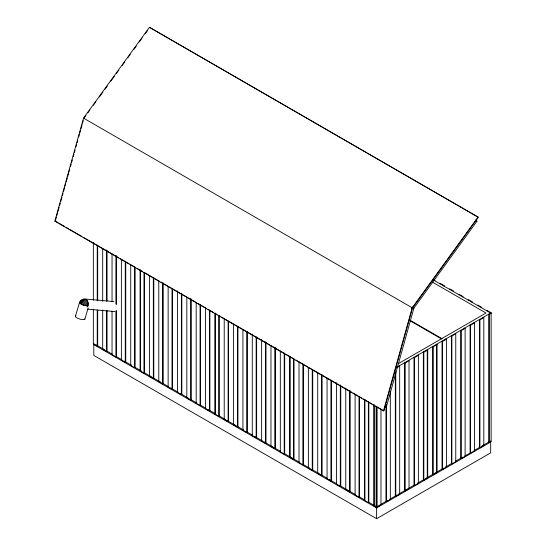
<?xml version="1.0" encoding="UTF-8"?>
<svg xmlns="http://www.w3.org/2000/svg" width="546" height="546" viewBox="0 0 546 546"><rect width="100%" height="100%" fill="white"/><g stroke="black" fill="none" stroke-linecap="round" stroke-linejoin="round"><path stroke-width="0.82" d="M87.203 307.016A4.955 3.911 -84.9 0 0 87.776 305.917C90.274 299.925 82.733 296.014 79.62 302.286L75.498 315.984M85.913 115.506L83.92 118.25L83.531 118.127L412.537 307.978L383.913 410.831L383.476 410.892L54.859 221.164L83.531 118.127L149.433 27.3L478.05 217.028L478.316 217.315L411.957 308.777L411.691 308.483L478.05 217.028M56.436 217.021L55.296 221.103L54.859 221.164M56.886 215.39L57.569 212.94M58.026 211.309L59.159 207.227M59.616 205.596L60.299 203.146M60.749 201.515L61.889 197.434M62.34 195.802L63.022 193.352M63.479 191.721L64.612 187.64M65.07 186.002L65.745 183.558M66.203 181.92L67.335 177.839M67.793 176.208L68.475 173.758M68.926 172.126L69.608 169.676M70.516 166.414L71.198 163.964M71.656 162.333L72.338 159.882M73.246 156.62L73.922 154.17M74.379 152.539L75.061 150.089M75.969 146.826L76.652 144.376M77.102 142.745L77.785 140.295M78.692 137.026L79.375 134.575M79.832 132.944L80.515 130.494M80.965 128.863L82.105 124.781M82.555 123.15L83.238 120.7M383.476 410.892L412.148 307.848M475.853 219.956L476.979 221.185L413.875 308.169L386.411 406.845L384.937 407.05M88.5 305.767A4.955 1.529 16.7 0 1 87.776 305.917L83.231 305.159L79.723 303.132L79.62 302.286L82.112 299.877M84.807 319.192L88.199 307.91M81.34 300.764L80.767 301.863L80.05 302.013M87.906 112.756L89.899 110.012M93.386 105.201L95.878 101.768M99.365 96.963L102.853 92.151M104.846 89.407L107.344 85.975M110.831 81.163L114.319 76.358M116.312 73.608L118.803 70.175M122.29 65.363L124.781 61.93M127.771 57.808L130.262 54.375M133.75 49.57L136.241 46.137M139.23 42.015L142.219 37.892M145.216 33.77L147.707 30.337M79.511 302.668L83.033 299.263M79.723 303.132L84.036 298.969M80.242 303.651L85.06 299.003L113.902 301.576M81.04 304.19L86.029 299.372M82.057 304.702L86.875 300.047M83.231 305.159L87.544 300.989M84.466 305.535L87.995 302.129M85.695 305.794L88.186 303.385M86.821 305.924L88.111 304.675M93.339 309.166L93.339 343.816L93.81 343.55L93.81 355.426L376.61 518.7L490.67 452.852L490.67 440.977L491.141 441.243L491.141 312.783L487.244 310.531L486.773 310.804M93.339 343.816L97.236 346.068L97.7 345.795L97.7 309.978M102.689 309.985L102.689 349.215L106.579 351.467L107.05 351.194L107.05 310.258M112.039 311.118L112.039 354.613L115.929 356.859L116.4 356.593L116.4 310.538M121.383 259.377L121.383 360.012L121.854 359.739M121.383 360.012L125.28 362.257L125.751 361.991L125.751 262.21M130.733 264.776L130.733 365.41L131.204 365.137M130.733 365.41L134.63 367.656L135.094 367.39L135.094 267.608M140.083 270.174L140.083 370.809L140.554 370.536L140.554 269.901M140.083 370.809L143.98 373.055L144.444 372.782L144.444 273.007M149.433 275.573L149.433 376.201L149.897 375.935M149.433 376.201L153.33 378.453L153.795 378.18L153.795 278.399M158.784 280.965L158.784 381.599L159.248 381.333M158.784 381.599L162.674 383.852L163.145 383.579L163.145 282.944M168.134 286.363L168.134 386.998L168.598 386.732M168.134 386.998L172.024 389.25L172.495 388.977L172.495 288.343M177.477 290.909L177.477 392.397L177.948 392.124M177.477 392.397L181.374 394.642L181.838 394.376L181.838 293.741M186.828 297.16L186.828 397.795L190.725 400.041L191.189 399.774L191.189 299.14M196.178 302.559L196.178 403.194L200.075 405.439L200.539 405.173L200.539 304.538M205.528 307.958L205.528 408.592L205.992 408.319M434.575 280.664L435.046 280.398L433.742 279.648M205.528 408.592L209.418 410.838L209.889 410.565L209.889 310.79M440.028 283.811L440.499 283.545L444.389 285.79L443.925 286.063M214.878 313.356L214.878 413.984L215.342 413.718L215.342 313.083M214.878 413.984L218.769 416.236L219.239 415.963L219.239 316.182M449.378 289.209L449.849 288.943L453.74 291.189L453.276 291.462M224.222 318.748L224.222 419.383L224.693 419.116M224.222 419.383L228.119 421.635L228.59 421.362L228.59 321.58M458.729 294.608L459.193 294.342L463.09 296.587L462.626 296.86M233.572 324.147L233.572 424.781L234.043 424.515M233.572 424.781L237.469 427.033L237.933 426.76L237.933 326.126M468.079 300.007L468.543 299.734L472.44 301.986L471.969 302.252M242.922 329.545L242.922 430.18L243.393 429.907M242.922 430.18L246.819 432.425L247.283 432.159L247.283 331.524M477.429 305.405L477.893 305.132L481.79 307.384L481.319 307.651M252.272 334.091L252.272 435.578L252.737 435.305M252.272 435.578L256.163 437.824L256.634 437.558L256.634 336.923M398.635 363.486L485.995 313.049L432.139 281.954M397.215 367.008L491.141 312.783M261.623 339.489L261.623 440.977L265.513 443.222L265.984 442.956L265.984 342.322M396.43 368.004L399.672 366.127L399.672 494.048L395.775 496.3L395.311 496.027L395.311 374.078M405.125 362.981L409.022 360.729L409.022 488.656L405.125 490.902L404.661 490.636L404.661 362.708L405.125 362.981L405.125 490.902M414.475 357.582L418.373 355.33L418.373 483.258L414.475 485.503L414.011 485.237L414.011 357.309L414.475 357.582L414.475 485.503M423.826 352.184L427.723 349.931L427.723 477.859L423.826 480.105L423.355 479.838L423.355 351.911L423.826 352.184L423.826 480.105M433.176 346.785L437.066 344.54L437.066 472.461L433.176 474.713L432.705 474.44L432.705 346.512L433.176 346.785L433.176 474.713M442.526 341.387L446.416 339.141L446.416 467.062L442.526 469.314L442.055 469.041L442.055 341.12L442.526 341.387L442.526 469.314M451.87 335.988L455.767 333.743L455.767 461.663L451.87 463.916L451.405 463.643L451.405 335.722L451.87 335.988L451.87 463.916M461.22 330.589L465.117 328.344L465.117 456.272L461.22 458.517L460.756 458.244L460.756 330.323L461.22 330.589L461.22 458.517M470.099 452.852L470.099 324.925L470.57 325.198L474.467 322.945L474.467 450.873L464.912 455.842M479.92 319.799L483.811 317.547L483.811 445.475L479.92 447.72L479.449 447.454L479.449 319.526L479.92 319.799L479.92 447.72M491.141 441.243L489.271 442.321L488.8 442.055L488.8 314.127L489.271 314.4L491.141 313.322L433.811 280.228M270.966 345.741L270.966 446.375L274.863 448.621L275.334 448.348L275.334 347.72M280.316 351.139L280.316 451.767L280.787 451.501M280.316 451.767L284.213 454.019L284.678 453.746L284.678 353.112M289.667 356.531L289.667 457.166L290.138 456.9L290.138 356.265M289.667 457.166L293.564 459.418L294.028 459.145L294.028 359.364M299.017 361.93L299.017 462.564L299.481 462.298M299.017 462.564L302.914 464.817L303.378 464.544L303.378 364.762M308.367 367.328L308.367 467.963L308.831 467.69M308.367 467.963L312.257 470.208L312.728 469.942L312.728 370.161M317.717 372.727L317.717 473.362L318.181 473.089M317.717 473.362L321.608 475.607L322.079 475.341L322.079 374.706M327.061 378.125L327.061 478.76L327.532 478.487M327.061 478.76L330.958 481.006L331.422 480.739L331.422 380.105M336.411 382.671L336.411 484.159L340.308 486.404L340.772 486.131L340.772 385.503M345.761 388.07L345.761 489.55L349.658 491.803L350.123 491.53L350.123 390.895M355.112 394.314L355.112 494.949L359.002 497.201L359.473 496.928L359.473 396.294M364.462 399.713L364.462 500.348L364.926 500.081L364.926 399.447M364.462 500.348L368.352 502.6L368.823 502.327L368.823 402.545M373.805 405.112L373.805 505.746L374.276 505.473L374.276 404.839M373.805 505.746L376.146 507.098L378.562 505.698M379.559 505.125L387.906 500.307M389.858 499.18L397.215 494.929M398.689 494.082L408.551 488.383L409.022 488.656M408.988 488.131L414.141 485.155M417.82 483.033L423.71 479.634M425.177 478.787L433.271 474.112M434.657 473.314L443.577 468.168M445.782 466.891L451.672 463.493M455.35 461.37L462.708 457.118M474.481 450.32L479.634 447.345M481.838 446.075L489.933 441.4M374.863 505.814L377.081 507.098L380.972 504.845L380.972 409.329M385.961 406.763L385.961 501.426L386.432 501.699L390.322 499.447L390.322 391.141M490.67 442.055L376.61 507.903L93.81 344.628M411.78 308.19L413.875 308.169M87.729 309.159L114.872 311.582M477.573 216.885L149.433 27.3M475.505 220.331L476.979 221.185M483.347 317.281L483.811 317.547M473.996 322.679L474.467 322.945M464.646 328.071L465.117 328.344M455.296 333.47L455.767 333.743M445.952 338.868L446.416 339.141M410.346 320.393L442.014 338.67M409.882 320.659L441.543 338.943M437.066 344.54L436.602 344.267L436.602 472.194L437.066 472.461M427.723 349.931L427.252 349.665L427.252 477.586L427.723 477.859M417.902 355.064L418.373 355.33M408.551 360.462L409.022 360.729M399.208 365.854L399.672 366.127M483.347 445.202L483.811 445.475M473.996 450.6L474.467 450.873M56.04 221.533L58.251 222.809M59.732 223.662L64.899 226.651M66.373 227.498L68.591 228.781M70.065 229.634L81.886 236.452M83.361 237.305L118.81 257.773M120.284 258.627L129.143 263.738M130.624 264.592L135.79 267.574M137.271 268.427L142.438 271.417M143.912 272.27L159.425 281.217M160.899 282.07L196.348 302.539M197.823 303.392L206.681 308.504M208.162 309.357L213.329 312.346M214.81 313.199L217.021 314.476M218.502 315.329L219.977 316.182M221.451 317.035L273.887 347.304M275.361 348.157L284.22 353.276M285.701 354.129L294.56 359.241M296.041 360.094L297.515 360.947M298.99 361.8L307.855 366.919M309.329 367.772L351.426 392.069M352.9 392.922L358.067 395.911M359.548 396.758L361.759 398.041M363.24 398.894L372.099 404.006M373.58 404.859L375.054 405.712M376.528 406.565L383.913 410.831M445.952 466.796L446.416 467.062M417.902 482.985L418.373 483.258M399.208 493.782L399.672 494.048M93.339 343.277L93.81 343.55M95.755 344.669L104.88 349.945M106.361 350.798L112.264 354.204M115.957 356.34L121.13 359.323M124.079 361.029L131.463 365.288M134.418 366.994L141.803 371.26M144.014 372.536L152.143 377.225M153.617 378.078L161.002 382.343M163.213 383.62L168.386 386.609M170.598 387.885L177.982 392.151M179.893 393.25L189.059 398.546M190.534 399.392L196.444 402.805M200.136 404.934L205.303 407.923M208.258 409.63L215.643 413.888M218.598 415.595L225.983 419.86M227.457 420.713L236.316 425.825M237.797 426.679L242.963 429.661M247.393 432.22L252.559 435.203M254.689 436.431L262.899 441.175M264.032 441.83L273.239 447.14M274.713 447.993L280.624 451.405M284.316 453.535L290.219 456.947M290.786 457.275L292.083 458.019M292.438 458.224L299.822 462.489M302.771 464.196L310.155 468.454M311.636 469.307L320.495 474.426M321.969 475.279L327.143 478.262M329.354 479.538L336.739 483.804M338.827 485.012L347.079 489.776M347.529 490.035L355.2 494.464M358.893 496.594L364.796 500.006M368.489 502.136L374.399 505.548M412.373 306.968L413.302 307.985M489.271 314.4L489.271 442.321M470.57 325.198L470.57 453.119M395.775 371.785L395.775 496.3M386.432 404.477L386.432 501.699M377.081 407.316L377.081 507.098M376.61 406.19L376.61 518.7M376.146 406.463L376.146 507.098M368.352 401.965L368.352 502.6M359.002 396.567L359.002 497.201M349.658 390.315L349.658 491.803M340.308 384.916L340.308 486.404M330.958 380.371L330.958 481.006M321.608 374.972L321.608 475.607M312.257 369.581L312.257 470.208M302.914 364.182L302.914 464.817M293.564 358.783L293.564 459.418M284.213 353.385L284.213 454.019M274.863 347.133L274.863 448.621M265.513 341.735L265.513 443.222M256.163 337.189L256.163 437.824M246.819 331.797L246.819 432.425M237.469 326.399L237.469 427.033M228.119 321L228.119 421.635M218.769 315.602L218.769 416.236M209.418 310.203L209.418 410.838M200.075 304.805L200.075 405.439M190.725 298.553L190.725 400.041M181.374 293.161L181.374 394.642M172.024 288.616L172.024 389.25M162.674 283.217L162.674 383.852M153.33 277.818L153.33 378.453M143.98 272.42L143.98 373.055M134.63 267.021L134.63 367.656M125.28 261.623L125.28 362.257M116.4 255.958L116.4 304.572M115.929 255.378L115.929 303.986M115.929 310.81L115.929 356.859M112.039 253.979L112.039 301.74M107.05 250.559L107.05 300.88M106.579 249.979L106.579 301.146M106.579 310.531L106.579 351.467M102.689 248.58L102.689 301.46M97.7 245.161L97.7 300.6M97.236 245.434L97.236 300.866M97.236 310.251L97.236 346.068M93.339 242.328L93.339 300.327M84.917 318.809A4.955 1.529 16.7 0 1 79.109 318.857A4.955 1.529 16.7 0 1 75.928 315.711"/></g></svg>
